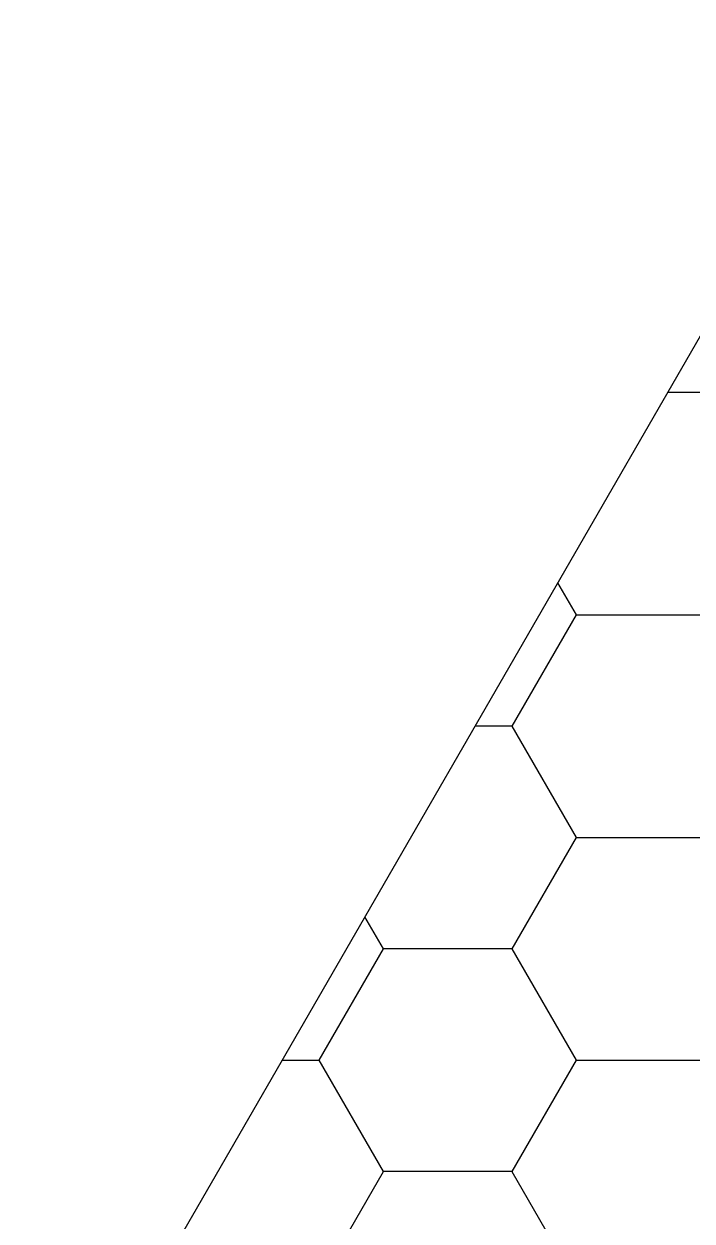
# Model space of a CAD drawing. Header units: millimetres. Extents: x 0 to 80, y 0 to 69.3.
# Drawn here: x 0 to 15.61, y 41.33 to 69.28 of the extents above; entities that cross this region are included whole.
import ezdxf

# ---------------------------------------------------------------- set-up
doc = ezdxf.new("R2010")
doc.units = ezdxf.units.MM
doc.header["$MEASUREMENT"] = 0
doc.layers.add('CUT_PERIMETER', color=1, linetype='CONTINUOUS')
doc.layers.add('HEX_BACKGROUND', color=3, linetype='CONTINUOUS')

msp = doc.modelspace()

# ---------------------------------------------------------------- linework, layer by layer
at = {"layer": 'CUT_PERIMETER'}
msp.add_line((20, 69.282), (0, 34.641), dxfattribs=at)
at = {"layer": 'HEX_BACKGROUND'}
for p, q in [((15.033, 60.68), (15.903, 60.68)), ((12.466, 56.232), (12.9, 55.48)), ((12.9, 55.48), (11.399, 52.88)), ((12.9, 55.48), (15.903, 55.48)), ((11.399, 52.88), (10.53, 52.88)), ((11.399, 52.88), (12.9, 50.28)), ((12.9, 50.28), (11.399, 47.68)), ((12.9, 50.28), (15.903, 50.28)), ((8.397, 47.68), (7.962, 48.432)), ((6.896, 45.08), (8.397, 47.68)), ((11.399, 47.68), (8.397, 47.68)), ((11.399, 47.68), (12.9, 45.08)), ((6.027, 45.08), (6.896, 45.08)), ((8.397, 42.48), (6.896, 45.08)), ((12.9, 45.08), (11.399, 42.48)), ((12.9, 45.08), (15.903, 45.08)), ((6.896, 39.88), (8.397, 42.48)), ((11.399, 42.48), (8.397, 42.48)), ((11.399, 42.48), (12.9, 39.88))]:
    msp.add_line(p, q, dxfattribs=at)

doc.saveas('drawing.dxf')
